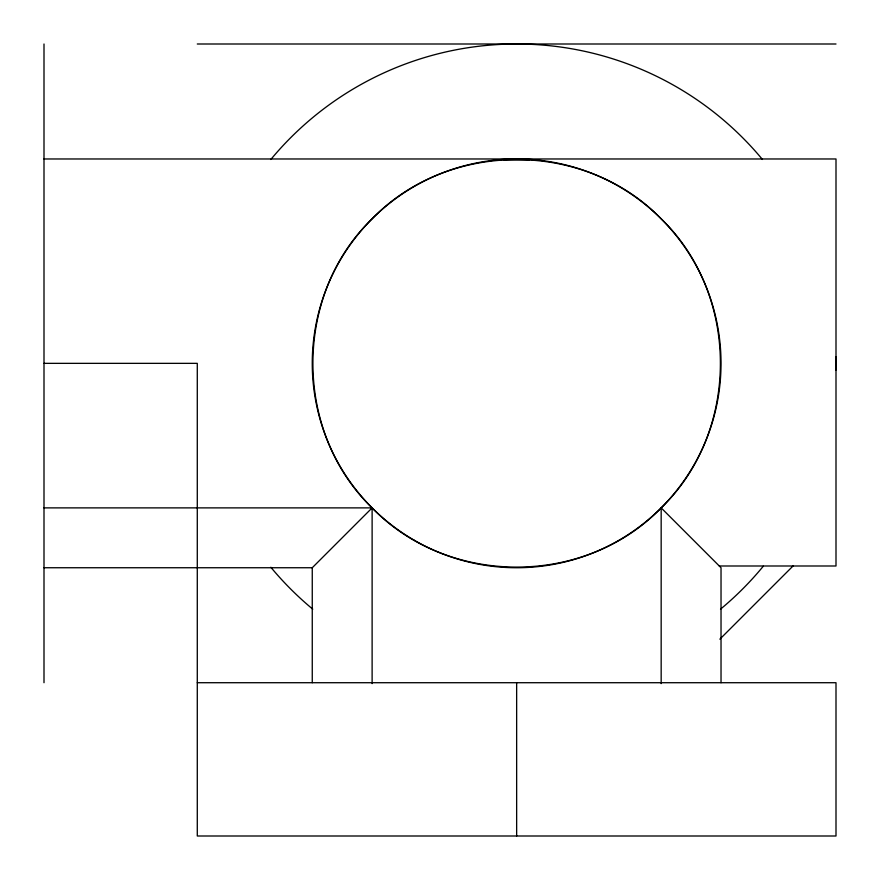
<?xml version="1.0" encoding="UTF-8"?>
<svg xmlns="http://www.w3.org/2000/svg" width="880" height="880" viewBox="0 0 880 880"><rect width="100%" height="100%" fill="white"/><g stroke="black" fill="none" stroke-linecap="round" stroke-linejoin="round"><path stroke-width="1.32" d="M44 567.743L312.257 567.743L372.119 507.881C293.172 431.662 293.172 295.042 372.119 218.834C448.338 139.887 584.958 139.887 661.166 218.834C740.113 295.042 740.113 431.662 661.166 507.881C584.958 586.828 448.338 586.828 372.119 507.881L44 507.881M719.873 639.166L793.419 565.609M197.285 44L836 44M44 158.972L836 158.972L836 565.994L719.279 565.994M503.866 159.808L529.419 159.808M44 363.352L197.285 363.352L197.285 836L836 836L836 682.715L197.285 682.715M721.028 682.715L721.028 567.743L661.166 507.881L661.166 683.606M516.648 682.715L516.648 836M372.119 507.881L372.119 683.606M312.257 567.743L312.257 682.715M44 44L44 682.715M763.301 566.203A319.352 319.352 0 0 1 720.533 609.158M312.752 609.158A319.352 319.352 0 0 1 270.842 567.248M270.842 159.467A319.352 319.352 0 0 1 762.443 159.467M835.934 356.62A319.352 319.352 0 0 1 835.934 370.084M414.447 540.364A204.391 204.391 0 0 0 721.028 363.352A204.391 204.391 0 0 0 414.447 186.351A204.391 204.391 0 0 0 414.447 540.364"/></g></svg>
